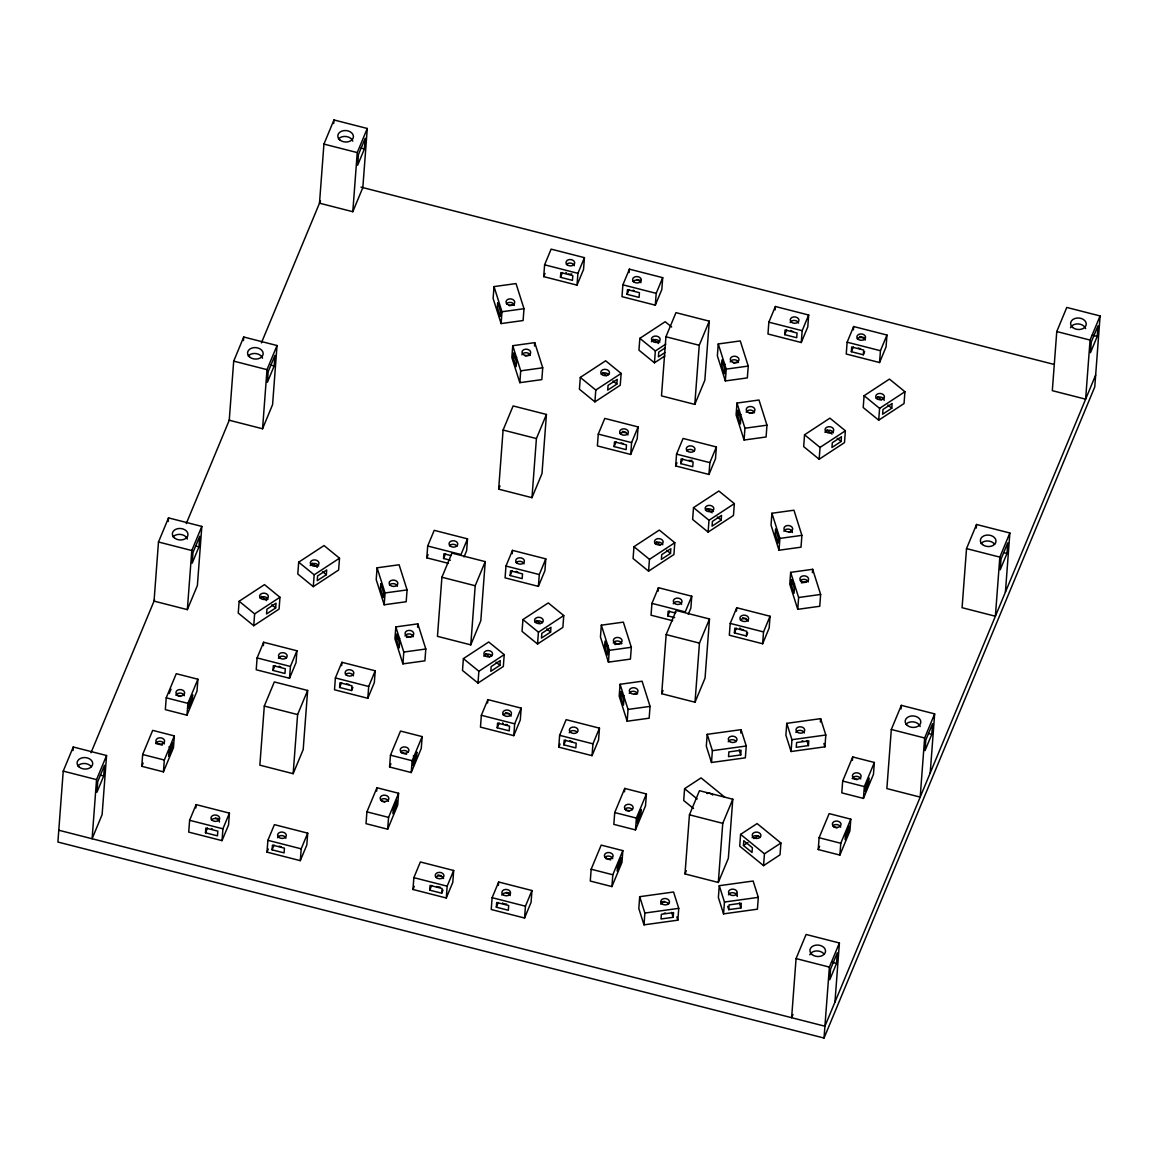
<?xml version="1.0" encoding="UTF-8"?>
<svg xmlns="http://www.w3.org/2000/svg" width="1158" height="1158" viewBox="0 0 1158 1158"><rect width="100%" height="100%" fill="white"/><g stroke="black" fill="none" stroke-linecap="round" stroke-linejoin="round"><path stroke-width="1.5" d="M106.565 755.523L96.548 779.638L92.104 838.739L102.121 814.624L106.565 755.523L73.258 746.997L63.227 771.112L57.9 842.04L824.033 1038.046L1094.773 386.888L1100.1 315.96L1066.793 307.435L1056.762 331.55L1052.318 390.666L1085.625 399.177L1090.069 340.076L1100.1 315.96M72.997 750.572L73.258 746.997M103.699 775.99L104.495 765.351L97.735 781.621L96.925 792.26L103.699 775.99L100.37 775.136M158.487 542.002L154.043 601.118L187.35 609.629L197.381 585.514L201.825 526.412L168.518 517.887L158.487 542.002L191.794 550.528L187.35 609.629M141.783 766.307L142.666 754.495L152.697 730.365L174.337 735.909L173.454 747.735L163.423 771.85L141.783 766.307L143.114 763.093M168.243 521.476L168.518 517.887M166.231 697.811L165.333 709.637L186.988 715.181L197.019 691.065L197.902 679.239L176.262 673.695L166.231 697.811L187.886 703.355L186.988 715.181M163.423 771.85L164.32 760.024L174.337 735.909M172.267 747.677L172.629 742.958L169.01 751.629L168.663 756.362L172.267 747.677L168.938 746.838M198.959 546.88L199.755 536.241L192.981 552.511L192.185 563.164L198.959 546.88L195.615 546.026M189.608 820.284L188.711 832.11L222.032 840.636L228.546 824.959L229.429 813.133L196.122 804.607L189.608 820.284L222.915 828.81L222.032 840.636M195.861 807.995L196.122 804.607M233.699 361.122L229.241 420.238L262.562 428.764L272.579 404.649L277.023 345.533L243.716 337.007L233.699 361.122L267.006 369.648L262.562 428.764M205.473 832.776L205.82 828.057L217.82 831.126L217.458 835.844L205.473 832.776L207.427 828.071M243.455 340.597L243.716 337.007M239.141 601.248L238.244 613.074L253.747 625.711L279.078 609.079L279.975 597.267L264.473 584.631L239.141 601.248L254.63 613.885L253.747 625.711M274.156 366L274.953 355.361L268.193 371.646L267.382 382.285L274.156 366L270.827 365.146M257.105 657.932L256.222 669.758L289.529 678.27L296.043 662.608L296.94 650.782L263.619 642.256L257.105 657.932L290.412 666.458L289.529 678.27M263.373 645.628L263.619 642.256M264.299 706.062L259.855 765.163L293.162 773.689L303.193 749.573L307.637 690.457L274.33 681.932L264.299 706.062L297.606 714.573L293.162 773.689M275.676 607.95L276.024 603.217L266.905 609.209L266.557 613.928L275.676 607.95L271.797 604.794M272.97 670.424L273.331 665.691L285.317 668.759L284.969 673.493L272.97 670.424L274.924 665.72M266.991 852.129L267.889 840.317L274.403 824.641L307.71 833.152L306.827 844.978L300.298 860.655L266.991 852.129L268.294 849.002M323.936 144.084L319.492 203.186L352.799 211.711L362.83 187.596L367.274 128.48L333.967 119.954L323.936 144.084L357.243 152.595L352.799 211.711M272.087 849.827L272.448 845.094L284.434 848.163L284.086 852.896L272.087 849.827L274.041 845.123M298.692 562.18L297.794 574.006L313.282 586.643L338.628 570.011L339.511 558.199L324.023 545.563L298.692 562.18L314.18 574.817L313.282 586.643M333.692 123.544L333.967 119.954M300.298 860.655L301.196 848.828L307.71 833.152M326.353 574.701L326.701 569.968L317.582 575.96L317.234 580.679L326.353 574.701L322.474 571.545M364.394 148.948L365.204 138.309L358.43 154.593L357.634 165.232L364.394 148.948L361.064 148.094M335.386 677.951L334.503 689.777L367.81 698.303L374.324 682.627L375.221 670.8L341.899 662.289L335.386 677.951L368.693 686.477L367.81 698.303M339.598 687.476L339.945 682.742L351.945 685.811L351.583 690.53L339.598 687.476L341.552 682.771M341.653 665.662L341.899 662.289M377.088 567.811L376.205 579.637L384.181 604.78L406.183 601.74L407.08 589.914L399.105 564.771L377.088 567.811L385.064 592.954L384.181 604.78M366.912 811.859L366.029 823.671L387.669 829.215L397.701 805.1L398.584 793.273L376.943 787.744L366.912 811.859L388.567 817.389L387.669 829.215M376.683 791.117L376.943 787.744M395.833 626.898L394.936 638.724L402.912 663.867L424.914 660.827L425.811 649.001L417.835 623.858L395.833 626.898L403.795 652.055L402.912 663.867M396.354 638.825L396.716 634.092L399.582 643.153L399.235 647.872L396.354 638.825L399.742 638.362M389.58 767.001L390.478 755.175L400.509 731.06L422.149 736.604L421.266 748.43L411.235 772.545L389.58 767.001L390.926 763.788M417.589 627.245L417.835 623.858M448.45 563.367L426.795 557.838L427.693 546.011L434.207 530.335L467.514 538.861L466.631 550.687L464.025 556.955M411.235 772.545L412.132 760.719L422.149 736.604M416.562 756.811L416.923 752.092L413.319 760.763L412.957 765.496L416.562 756.811L413.232 755.971M412.957 889.474L413.855 877.648L420.368 861.972L453.675 870.498L452.792 882.324L446.279 898L412.957 889.474L414.26 886.348M441.907 577.234L437.463 636.335L470.77 644.861L480.802 620.746L485.245 561.63L451.938 553.119L441.907 577.234L475.214 585.745L470.77 644.861M450.404 560.255L443.557 558.503L443.905 553.785L450.766 555.536M429.719 890.155L430.067 885.421L442.066 888.49L441.705 893.209L429.719 890.155L431.673 885.45M463.388 658.627L462.491 670.439L477.993 683.075L503.325 666.458L504.222 654.632L488.719 641.995L463.388 658.627L478.876 671.249L477.993 683.075M446.279 898L447.162 886.174L453.675 870.498M494.017 286.605L493.12 298.431L501.096 323.574L523.098 320.534L523.995 308.708L516.019 283.565L494.017 286.605L501.979 311.748L501.096 323.574M481.352 715.297L480.469 727.123L513.776 735.648L520.289 719.972L521.187 708.146L487.865 699.62L481.352 715.297L514.659 723.822L513.776 735.648M498.649 489.154L503.093 430.052L513.124 405.937L546.431 414.448L541.987 473.564L531.971 497.679L498.649 489.154L499.995 485.94M512.748 345.692L511.85 357.518L519.826 382.661L541.843 379.621L542.726 367.795L534.75 342.652L512.748 345.692L520.709 370.835L519.826 382.661M513.284 357.619L513.631 352.886L516.497 361.947L516.15 366.666L513.284 357.619L516.671 357.156M487.619 703.007L487.865 699.62M505.974 566.045L505.076 577.856L538.383 586.382L544.911 570.706L545.794 558.88L512.487 550.368L505.974 566.045L539.281 574.556L538.383 586.382M499.923 665.314L500.27 660.581L491.151 666.574L490.804 671.307L499.923 665.314L496.044 662.159M497.216 727.789L497.578 723.07L509.563 726.138L509.216 730.857L497.216 727.789L499.17 723.084M510.171 575.555L510.533 570.822L522.519 573.89L522.171 578.624L510.171 575.555L512.125 570.851M512.227 553.741L512.487 550.368M492.136 897.682L491.238 909.508L524.56 918.019L531.073 902.343L531.956 890.531L498.649 882.005L492.136 897.682L525.442 906.207L524.56 918.019M534.504 346.039L534.75 342.652M496.333 907.192L496.695 902.458L508.68 905.527L508.333 910.26L496.333 907.192L498.287 902.487M543.71 276.632L544.607 264.806L551.121 249.129L584.428 257.655L583.545 269.467L577.031 285.143L543.71 276.632L545.027 273.491M498.389 885.378L498.649 882.005M531.971 497.679L536.415 438.564L546.431 414.448M522.938 619.559L522.041 631.371L537.529 644.007L562.875 627.39L563.758 615.564L548.27 602.927L522.938 619.559L538.427 632.181L537.529 644.007M560.472 277.298L560.834 272.564L572.819 275.633L572.457 280.366L560.472 277.298L562.426 272.593M550.6 632.065L550.947 627.332L541.828 633.325L541.481 638.058L550.6 632.065L546.721 628.91M577.031 285.143L577.914 273.331L584.428 257.655M580.303 377.421L579.42 389.233L594.908 401.869L620.239 385.252L621.137 373.426L605.648 360.789L580.303 377.421L595.791 390.043L594.908 401.869M558.749 747.142L559.632 735.33L566.146 719.654L599.468 728.165L598.57 739.991L592.056 755.667L558.749 747.142L560.052 744.015M563.845 744.84L564.192 740.107L576.192 743.175L575.83 747.909L563.845 744.84L565.799 740.136M598.266 434.091L597.383 445.917L630.69 454.443L637.204 438.766L638.101 426.94L604.794 418.414L598.266 434.091L631.588 442.617L630.69 454.443M622.888 284.825L621.991 296.651L655.312 305.176L661.826 289.5L662.709 277.674L629.402 269.163L622.888 284.825L656.195 293.35L655.312 305.176M616.838 384.109L617.2 379.375L608.066 385.368L607.718 390.101L616.838 384.109L612.958 380.953M614.131 446.583L614.493 441.864L626.478 444.918L626.131 449.651L614.131 446.583L616.099 441.878M601.335 625.175L600.452 637.001L608.428 662.144L630.43 659.105L631.327 647.279L623.351 622.135L601.335 625.175L609.311 650.318L608.428 662.144M592.056 755.667L592.939 743.841L599.468 728.165M627.086 294.349L627.448 289.616L639.433 292.684L639.086 297.403L627.086 294.349L629.055 289.645M629.156 272.535L629.402 269.163M604.664 645.903L605.026 641.17L607.892 650.217L607.53 654.95L604.664 645.903L608.051 645.426M591.159 869.224L590.276 881.05L611.916 886.579L621.947 862.464L622.83 850.638L601.19 845.108L591.159 869.224L612.814 874.768L611.916 886.579M671.64 326.99L665.184 321.721L639.853 338.339L638.955 350.165L654.458 362.801L664.88 355.955M620.08 684.277L619.183 696.088L627.158 721.231L649.16 718.192L650.058 706.38L642.082 681.222L620.08 684.277L628.041 709.42L627.158 721.231M620.601 696.19L620.963 691.456L623.829 700.518L623.482 705.251L620.601 696.19L623.988 695.726M633.962 546.706L633.079 558.518L648.567 571.155L673.913 554.537L674.796 542.711L659.307 530.074L633.962 546.706L649.464 559.343L648.567 571.155M614.724 812.554L613.827 824.366L635.481 829.91L645.513 805.794L646.396 793.968L624.755 788.424L614.724 812.554L636.379 818.084L635.481 829.91M654.458 362.801L655.341 350.975L665.778 344.129M624.495 791.811L624.755 788.424M665.937 336.761L661.493 395.877L694.8 404.403L704.831 380.287L709.275 321.171L675.968 312.646L665.937 336.761L699.244 345.287L694.8 404.403M688.272 614.319L690.877 608.051L691.76 596.225L658.453 587.699L651.94 603.376L651.042 615.202L672.697 620.746M658.193 591.087L658.453 587.699M639.694 896.683L638.811 908.509L643.993 924.851L677.85 920.176L678.747 908.35L673.565 892.007L639.694 896.683L644.876 913.04L643.993 924.851M675.664 465.936L676.547 454.124L683.061 438.448L716.382 446.959L715.485 458.785L708.971 474.462L675.664 465.936L676.967 462.809M670.496 553.394L670.858 548.675L661.739 554.653L661.377 559.386L670.496 553.394L666.632 550.238M661.71 693.714L666.154 634.598L676.185 610.483L709.492 618.994L705.048 678.11L695.017 702.226L661.71 693.714L663.042 690.486M674.651 617.619L667.804 615.868L668.152 611.149L675.013 612.9M680.759 463.634L681.107 458.901L693.106 461.97L692.745 466.703L680.759 463.634L682.713 458.93M693.512 507.638L692.629 519.45L708.117 532.087L733.463 515.469L734.346 503.643L718.857 491.006L693.512 507.638L709 520.26L708.117 532.087M673.203 917.31L673.565 912.576L661.377 914.27L661.015 918.989L673.203 917.31L671.654 912.403M724.908 797.326L701.068 777.886L684.595 788.685L683.712 800.511L693.526 808.516M718.264 343.969L717.367 355.796L725.342 380.939L747.344 377.899L748.242 366.073L740.266 340.93L718.264 343.969L726.225 369.113L725.342 380.939M708.971 474.462L709.854 462.635L716.382 446.959M695.017 702.226L699.461 643.124L709.492 618.994M721.579 364.698L721.941 359.964L724.807 369.011L724.445 373.744L721.579 364.698L724.966 364.22M685 873.928L689.444 814.812L699.461 790.697L732.782 799.223L728.339 858.324L718.307 882.454L685 873.928L686.332 870.715M721.173 520.145L721.535 515.411L712.416 521.404L712.054 526.137L721.173 520.145L717.309 516.989M707.205 734.331L706.308 746.157L711.49 762.5L745.347 757.824L746.244 745.998L741.062 729.656L707.205 734.331L712.387 750.673L711.49 762.5M736.995 403.056L736.097 414.882L744.073 440.026L766.089 436.986L766.972 425.174L758.997 400.017L736.995 403.056L744.956 428.214L744.073 440.026M737.53 414.984L737.878 410.25L740.744 419.312L740.396 424.031L737.53 414.984L740.917 414.521M730.22 623.409L729.323 635.221L762.63 643.747L769.158 628.07L770.041 616.244L736.734 607.733L730.22 623.409L763.527 631.921L762.63 643.747M734.418 632.919L734.78 628.186L746.765 631.255L746.418 635.988L734.418 632.919L736.372 628.215M736.474 611.106L736.734 607.733M718.307 882.454L722.751 823.338L732.782 799.223M719.277 885.696L718.38 897.522L723.562 913.865L757.419 909.189L758.316 897.363L753.134 881.021L719.277 885.696L724.459 902.039L723.562 913.865M768.854 322.17L767.971 333.996L801.278 342.522L807.792 326.846L808.675 315.019L775.368 306.494L768.854 322.17L802.161 330.696L801.278 342.522M740.802 733.028L741.062 729.656M728.744 909.638L729.091 904.905L741.279 903.226L740.932 907.959L728.744 909.638L727.702 906.367M740.715 754.958L741.062 750.225L728.874 751.904L728.527 756.637L740.715 754.958L739.151 750.051M775.122 309.881L775.368 306.494M740.613 834.368L739.716 846.194L763.556 865.634L780.029 854.821L780.912 843.01L757.086 823.57L740.613 834.368L764.439 853.808L763.556 865.634M743.45 845.47L743.798 840.737L752.382 847.728L752.02 852.462L743.45 845.47L747.938 842.517M784.719 334.662L785.081 329.943L797.066 333.012L796.704 337.731L784.719 334.662L786.673 329.958M771.923 513.255L771.04 525.081L779.001 550.224L801.018 547.184L801.901 535.358L793.939 510.215L771.923 513.255L779.899 538.398L779.001 550.224M790.653 572.356L789.77 584.168L797.746 609.325L819.748 606.271L820.631 594.459L812.67 569.302L790.653 572.356L798.629 597.499L797.746 609.325M791.189 584.269L791.551 579.536L794.417 588.597L794.055 593.33L791.189 584.269L794.576 583.806M804.549 434.786L803.666 446.597L819.155 459.234L844.486 442.617L845.383 430.79L829.895 418.154L804.549 434.786L820.038 447.422L819.155 459.234M786.774 723.345L785.891 735.156L791.073 751.513L824.93 746.823L825.813 735.012L820.631 718.655L786.774 723.345L791.956 739.687L791.073 751.513M812.409 572.689L812.67 569.302M808.429 745.593L808.791 740.874L796.603 742.553L796.241 747.286L808.429 745.593L806.88 740.7M834.947 1002.104L839.405 942.988L806.084 934.463L796.067 958.578L791.623 1017.694L792.955 1014.48M847.135 342.203L846.237 354.015L879.559 362.541L886.073 346.864L886.956 335.038L853.649 326.527L847.135 342.203L880.442 350.715L879.559 362.541M841.084 441.473L841.446 436.754L832.312 442.732L831.965 447.466L841.084 441.473L837.205 438.317M820.385 722.042L820.631 718.655M851.347 351.714L851.695 346.98L863.694 350.049L863.332 354.782L851.347 351.714L853.301 347.009M853.403 329.9L853.649 326.527M818.228 849.552L819.111 837.726L829.142 813.611L850.797 819.155L849.9 830.966L839.883 855.082L818.228 849.552L819.56 846.339M864.1 395.718L863.202 407.529L878.705 420.166L904.036 403.549L904.934 391.722L889.431 379.086L864.1 395.718L879.588 408.354L878.705 420.166M842.677 781.057L841.794 792.868L863.434 798.412L873.465 774.297L874.362 762.471L852.708 756.941L842.677 781.057L864.331 786.586L863.434 798.412M824.033 1038.046L829.374 967.104L839.405 942.988M839.883 855.082L840.766 843.27L850.797 819.155M836.525 963.456L837.321 952.817L830.561 969.101L829.75 979.74L836.525 963.456L831.531 962.182M852.447 760.314L852.708 756.941M891.761 408.224L892.123 403.505L882.989 409.483L882.642 414.217L891.761 408.224L887.896 405.068M891.313 729.482L886.869 788.584L920.19 797.109L924.634 737.993L934.651 713.878L901.344 705.352L891.313 729.482L924.634 737.993M901.069 708.942L901.344 705.352M931.785 734.346L932.581 723.707L925.807 739.991L925.01 750.63L931.785 734.346L928.455 733.492M930.207 772.994L934.651 713.878M966.525 548.602L962.081 607.704L995.388 616.23L999.832 557.128L1009.863 532.998L976.541 524.487L966.525 548.602L999.832 557.128M976.281 528.062L976.541 524.487M1006.982 553.481L1007.778 542.841L1001.019 559.111L1000.208 569.75L1006.982 553.481L1003.653 552.627M1005.419 592.114L1009.863 532.998M1097.219 336.428L1098.03 325.789L1091.256 342.059L1090.46 352.698L1097.219 336.428L1092.226 335.14M90.99 752.772L154.579 599.815M186.264 523.633L229.559 419.5M261.404 342.898L320.491 200.783M191.794 550.528L201.825 526.412M267.006 369.648L277.023 345.533M357.243 152.595L367.274 128.48M169.227 693.526L171.022 689.184M187.886 703.355L197.902 679.239M222.915 828.81L229.429 813.133M290.412 666.458L296.94 650.782M297.606 714.573L307.637 690.457M351.583 690.53L352.886 687.403M368.693 686.477L375.221 670.8M426.795 557.838L428.098 554.696M443.557 558.503L445.512 553.799M467.514 538.861L461 554.537L427.693 546.011M475.214 585.745L485.245 561.63M388.567 817.389L398.584 793.273M539.281 574.556L545.794 558.88M656.195 293.35L662.709 277.674M441.705 893.209L443.007 890.082M514.659 723.822L521.187 708.146M631.588 442.617L638.101 426.94M699.244 345.287L709.275 321.171M525.442 906.207L531.956 890.531M667.804 615.868L669.758 611.163M691.76 596.225L685.246 611.902L651.94 603.376M802.161 330.696L808.675 315.019M612.814 874.768L622.83 850.638M636.379 818.084L646.396 793.968M746.418 635.988L747.721 632.847M863.332 354.782L864.635 351.641M763.527 631.921L770.041 616.244M880.442 350.715L886.956 335.038M864.331 786.586L874.362 762.471M1095.656 375.062L824.93 1026.22L58.783 830.228M254.63 613.885L279.975 597.267M314.18 574.817L339.511 558.199M595.791 390.043L621.137 373.426M665.271 347.834L658.743 352.119L658.395 356.852L664.909 352.568M478.876 671.249L504.222 654.632M538.427 632.181L563.758 615.564M649.464 559.343L674.796 542.711M709 520.26L734.346 503.643M820.038 447.422L845.383 430.79M879.588 408.354L904.934 391.722M753.93 838.595L758.418 835.642M764.439 853.808L780.912 843.01M509.187 305.683L514.268 304.988M501.979 311.748L523.995 308.708M525.124 355.984L530.205 355.274M520.709 370.835L542.726 367.795M733.434 363.047L738.514 362.353M726.225 369.113L748.242 366.073M749.371 413.348L754.451 412.639A4.357 3.185 4.3 0 0 750.456 410.077A4.357 3.185 4.3 0 0 746.157 412.19M744.956 428.214L766.972 425.174M788.786 532.101L792.173 531.638M385.064 592.954L407.08 589.914M779.899 538.398L801.901 535.358M406.516 637.421L413.29 636.48M801.35 582.865L806.431 582.17M403.795 652.055L425.811 649.001M798.629 597.499L820.631 594.459M614.826 644.499L621.6 643.558M609.311 650.318L631.327 647.279M634.15 694.322L637.537 693.859A4.357 3.185 4.3 0 0 633.542 691.283A4.357 3.185 4.3 0 0 629.243 693.396M628.041 709.42L650.058 706.38M712.387 750.673L746.244 745.998M791.956 739.687L825.813 735.012M661.059 901.923L664.547 901.445M644.876 913.04L678.747 908.35M724.459 902.039L758.316 897.363M1056.762 331.55L1090.069 340.076M361.007 187.133L1053.679 364.321M637.03 279.541L640.461 280.424M859.569 336.471L864.708 337.789M544.607 264.806L577.914 273.331M622.367 431.355L625.798 432.224M676.547 454.124L709.854 462.635M503.093 430.052L536.415 438.564M742.654 617.677L746.085 618.56M666.154 634.598L699.461 643.124M852.114 778.422L857.108 779.71M505.453 712.561L508.883 713.429M559.632 735.33L592.939 743.841M833.731 827.087L837.06 827.941M819.111 837.726L840.766 843.27M689.444 814.812L722.751 823.338M177.333 695.611L180.662 696.465M401.58 752.975L406.574 754.263M625.827 810.354L629.156 811.193M390.478 755.175L412.132 760.719M155.606 743.422L162.279 745.13M381.518 801.22L384.861 802.074M605.779 858.585L610.773 859.858M142.666 754.495L164.32 760.024M63.227 771.112L96.548 779.638M796.067 958.578L829.374 967.104M215.417 817.982L218.848 818.865M437.956 874.912L441.372 875.781M506.278 892.398L509.708 893.267M267.889 840.317L301.196 848.828M413.855 877.648L447.162 886.174M877.561 396.644L881.441 399.799M826.884 429.893L832.052 434.105M653.315 339.28L658.482 343.492M639.853 338.339L655.341 350.975M602.638 372.529L606.517 375.684M706.973 508.565L712.141 512.777M656.296 541.814L660.176 544.969M536.4 620.485L540.265 623.641M684.595 788.685L697.217 798.977M485.723 653.734L489.588 656.89M312.153 563.121L317.321 567.333M261.476 596.37L266.644 600.582M823.888 743.566L824.93 746.823M736.271 893.238L737.299 896.509M739.383 903.052L740.932 907.959M676.822 916.904L677.85 920.176M77.803 765.974A7.831 5.747 4.3 0 1 91.352 766.741M809.789 954.785A7.831 5.747 4.3 0 1 816.506 950.95A7.831 5.747 4.3 0 1 824.178 954.221M728.223 741.829A4.357 3.185 4.3 0 1 731.943 739.701A4.357 3.185 4.3 0 1 736.213 741.511M832.747 825.958A4.357 3.185 4.3 0 1 837.147 824.641A4.357 3.185 4.3 0 1 840.679 827.174M571.835 741.54A4.357 3.185 4.3 0 1 569.924 740.613M569.287 732.739A4.357 3.185 4.3 0 1 573.022 730.611A4.357 3.185 4.3 0 1 577.277 732.421M483.812 656.195A4.357 3.185 4.3 0 1 487.532 654.067A4.357 3.185 4.3 0 1 491.803 655.891M706.872 793.52A4.357 3.185 4.3 0 1 712.749 795.025M981.087 543.464A7.831 5.747 4.3 0 1 994.635 544.231M348.717 684.349A4.357 3.185 4.3 0 1 346.56 683.799M345.504 674.622A4.357 3.185 4.3 0 1 349.904 673.305A4.357 3.185 4.3 0 1 353.436 675.852M792.723 331.376A4.357 3.185 4.3 0 1 790.813 330.435M790.161 322.575A4.357 3.185 4.3 0 1 794.46 320.448A4.357 3.185 4.3 0 1 798.557 323.053M654.849 543.536A4.357 3.185 4.3 0 1 659.249 542.219A4.357 3.185 4.3 0 1 662.781 544.752M604.794 857.456A4.357 3.185 4.3 0 1 609.18 856.138A4.357 3.185 4.3 0 1 612.712 858.671M280.974 667.138A4.357 3.185 4.3 0 1 279.064 666.197M278.427 658.323A4.357 3.185 4.3 0 1 282.147 656.195A4.357 3.185 4.3 0 1 286.417 658.019M212.435 829.114A4.357 3.185 4.3 0 1 211.552 828.549M211.378 819.936A4.357 3.185 4.3 0 1 216.329 818.735A4.357 3.185 4.3 0 1 219.427 821.992M260.029 598.093A4.357 3.185 4.3 0 1 264.415 596.775A4.357 3.185 4.3 0 1 267.961 599.308M449.463 545.664A4.357 3.185 4.3 0 1 456.99 546.098M852.795 777.727A4.357 3.185 4.3 0 1 857.195 776.396A4.357 3.185 4.3 0 1 860.727 778.943M248.261 355.984A7.831 5.747 4.3 0 1 256.179 353.61A7.831 5.747 4.3 0 1 262.533 358.184M506.596 904.036A4.357 3.185 4.3 0 1 504.338 903.906M503.31 903.53A4.357 3.185 4.3 0 1 502.427 902.965M501.79 895.091A4.357 3.185 4.3 0 1 506.075 892.977A4.357 3.185 4.3 0 1 510.186 895.568M692.064 460.204A4.357 3.185 4.3 0 1 688.764 460.334M686.665 450.78A4.357 3.185 4.3 0 1 694.192 451.215M380.548 800.077A4.357 3.185 4.3 0 1 384.934 798.759A4.357 3.185 4.3 0 1 388.466 801.307M743.537 629.793A4.357 3.185 4.3 0 1 741.395 629.243M740.512 628.693A4.357 3.185 4.3 0 1 739.846 627.983M740.338 620.08A4.357 3.185 4.3 0 1 744.739 618.748A4.357 3.185 4.3 0 1 748.271 621.296M860.466 348.587A4.357 3.185 4.3 0 1 858.31 348.037M857.253 338.874A4.357 3.185 4.3 0 1 861.653 337.543A4.357 3.185 4.3 0 1 865.185 340.09M1070.499 327.743A7.831 5.747 4.3 0 1 1078.228 323.922A7.831 5.747 4.3 0 1 1085.611 328.611M783.879 531.189A4.357 3.185 4.3 0 1 788.743 529.134A4.357 3.185 4.3 0 1 792.39 532.506M521.911 354.826A4.357 3.185 4.3 0 1 526.21 352.712A4.357 3.185 4.3 0 1 530.306 355.303M310.243 565.582A4.357 3.185 4.3 0 1 314.527 563.454A4.357 3.185 4.3 0 1 318.638 566.059M506.437 303.787A4.357 3.185 4.3 0 1 510.823 302.47A4.357 3.185 4.3 0 1 514.369 305.017M728.44 894.83A4.357 3.185 4.3 0 1 732.739 892.702A4.357 3.185 4.3 0 1 736.835 895.308M439.968 886.985A4.357 3.185 4.3 0 1 436.682 886.478M435.625 877.301A4.357 3.185 4.3 0 1 440.026 875.984A4.357 3.185 4.3 0 1 443.557 878.531M665.517 913.126A4.357 3.185 4.3 0 1 664.388 913.17M660.711 904.181A4.357 3.185 4.3 0 1 664.446 902.053A4.357 3.185 4.3 0 1 668.702 903.877M155.823 743.465A4.357 3.185 4.3 0 1 160.122 741.337A4.357 3.185 4.3 0 1 164.219 743.943M534.953 622.208A4.357 3.185 4.3 0 1 542.48 622.642M173.063 536.863A7.831 5.747 4.3 0 1 180.966 534.489A7.831 5.747 4.3 0 1 187.335 539.063M400.596 751.846A4.357 3.185 4.3 0 1 408.123 752.28M404.996 636.031A4.357 3.185 4.3 0 1 409.295 633.918A4.357 3.185 4.3 0 1 413.392 636.524M705.526 510.287A4.357 3.185 4.3 0 1 709.926 508.97A4.357 3.185 4.3 0 1 713.458 511.503M634.063 290.672A4.357 3.185 4.3 0 1 633.18 290.122M633.006 281.495A4.357 3.185 4.3 0 1 637.407 280.178A4.357 3.185 4.3 0 1 640.939 282.726M802.726 740.7A4.357 3.185 4.3 0 1 801.799 741.149M795.937 732.478A4.357 3.185 4.3 0 1 800.236 730.351A4.357 3.185 4.3 0 1 804.332 732.956M651.404 341.74A4.357 3.185 4.3 0 1 655.703 339.612A4.357 3.185 4.3 0 1 659.799 342.218M876.114 398.366A4.357 3.185 4.3 0 1 881.064 397.165A4.357 3.185 4.3 0 1 884.162 400.422M675.809 612.582A4.357 3.185 4.3 0 1 674.767 612.206M673.247 603.781A4.357 3.185 4.3 0 1 677.546 601.653A4.357 3.185 4.3 0 1 681.642 604.259M613.291 643.11A4.357 3.185 4.3 0 1 617.59 640.982A4.357 3.185 4.3 0 1 621.687 643.587M507.465 724.633A4.357 3.185 4.3 0 1 505.221 724.503M503.31 723.562A4.357 3.185 4.3 0 1 502.644 722.867M503.137 714.949A4.357 3.185 4.3 0 1 507.522 713.632A4.357 3.185 4.3 0 1 511.069 716.18M824.974 432.354A4.357 3.185 4.3 0 1 829.273 430.24A4.357 3.185 4.3 0 1 833.369 432.831M601.19 374.251A4.357 3.185 4.3 0 1 608.717 374.671M624.842 809.21A4.357 3.185 4.3 0 1 632.369 809.645M752.164 837.77A4.357 3.185 4.3 0 1 755.885 835.642A4.357 3.185 4.3 0 1 760.155 837.451M905.889 724.329A7.831 5.747 4.3 0 1 913.807 721.955A7.831 5.747 4.3 0 1 920.161 726.544M518.176 572.255A4.357 3.185 4.3 0 1 516.265 571.328M516.092 562.701A4.357 3.185 4.3 0 1 520.492 561.384A4.357 3.185 4.3 0 1 524.024 563.932M175.886 695.22A4.357 3.185 4.3 0 1 180.185 693.106A4.357 3.185 4.3 0 1 184.281 695.712M571.791 273.881A4.357 3.185 4.3 0 1 568.477 274.012M566.566 273.071A4.357 3.185 4.3 0 1 565.9 272.376M566.378 264.458A4.357 3.185 4.3 0 1 570.778 263.141A4.357 3.185 4.3 0 1 574.31 265.689M623.265 443.471A4.357 3.185 4.3 0 1 621.108 442.921M620.051 433.743A4.357 3.185 4.3 0 1 624.452 432.426A4.357 3.185 4.3 0 1 627.983 434.974M281.22 846.701A4.357 3.185 4.3 0 1 279.064 846.151M277.544 837.726A4.357 3.185 4.3 0 1 281.828 835.598A4.357 3.185 4.3 0 1 285.939 838.204M800.294 580.737A4.357 3.185 4.3 0 1 804.68 579.42A4.357 3.185 4.3 0 1 808.212 581.967M338.498 138.931A7.831 5.747 4.3 0 1 346.416 136.557A7.831 5.747 4.3 0 1 352.785 141.146M730.22 361.904A4.357 3.185 4.3 0 1 733.94 359.776A4.357 3.185 4.3 0 1 738.211 361.586M389.522 584.993A4.357 3.185 4.3 0 1 393.908 583.675A4.357 3.185 4.3 0 1 397.44 586.223M189.072 703.398L188.711 708.131L192.315 699.446L192.677 694.728L189.072 703.398M380.779 583.806L380.417 588.525L383.284 597.586L383.645 592.853L380.779 583.806M393.257 809.008L392.909 813.727L396.514 805.056L396.876 800.323L393.257 809.008M497.694 302.6L497.332 307.319L500.198 316.38L500.56 311.647L497.694 302.6M617.504 866.372L617.156 871.105L620.76 862.42L621.122 857.687L617.504 866.372M637.566 818.141L637.204 822.86L640.808 814.19L641.17 809.456L637.566 818.141M775.599 529.249L775.252 533.983L778.118 543.03L778.465 538.296L775.599 529.249M845.456 834.875L845.108 839.608L848.713 830.923L849.075 826.19L845.456 834.875M865.518 786.644L865.156 791.363L868.775 782.692L869.122 777.959L865.518 786.644M79.207 767.059A7.831 5.747 4.3 0 0 92.394 765.235A7.831 5.747 4.3 0 0 83.115 757.65A7.831 5.747 4.3 0 0 79.207 767.059M812.033 954.525A7.831 5.747 4.3 0 0 825.22 952.701A7.831 5.747 4.3 0 0 815.941 945.131A7.831 5.747 4.3 0 0 812.033 954.525M729.482 741.424A4.357 3.185 4.3 0 0 736.806 740.411A4.357 3.185 4.3 0 0 731.653 736.199A4.357 3.185 4.3 0 0 729.482 741.424M833.543 826.291A4.357 3.185 4.3 0 0 840.867 825.278A4.357 3.185 4.3 0 0 835.714 821.08A4.357 3.185 4.3 0 0 833.543 826.291M570.547 732.334A4.357 3.185 4.3 0 0 577.885 731.32A4.357 3.185 4.3 0 0 572.718 727.108A4.357 3.185 4.3 0 0 570.547 732.334M485.072 655.79A4.357 3.185 4.3 0 0 492.396 654.777A4.357 3.185 4.3 0 0 487.243 650.579A4.357 3.185 4.3 0 0 485.072 655.79M982.491 544.549A7.831 5.747 4.3 0 0 995.677 542.726A7.831 5.747 4.3 0 0 986.399 535.141A7.831 5.747 4.3 0 0 982.491 544.549M346.3 674.969A4.357 3.185 4.3 0 0 353.639 673.956A4.357 3.185 4.3 0 0 348.471 669.744A4.357 3.185 4.3 0 0 346.3 674.969M791.435 322.17A4.357 3.185 4.3 0 0 798.759 321.157A4.357 3.185 4.3 0 0 793.606 316.945A4.357 3.185 4.3 0 0 791.435 322.17M655.645 543.869A4.357 3.185 4.3 0 0 662.984 542.856A4.357 3.185 4.3 0 0 657.816 538.658A4.357 3.185 4.3 0 0 655.645 543.869M605.591 857.788A4.357 3.185 4.3 0 0 612.915 856.775A4.357 3.185 4.3 0 0 607.762 852.563A4.357 3.185 4.3 0 0 605.591 857.788M279.686 657.918A4.357 3.185 4.3 0 0 287.01 656.919A4.357 3.185 4.3 0 0 281.857 652.707A4.357 3.185 4.3 0 0 279.686 657.918M212.175 820.284A4.357 3.185 4.3 0 0 219.513 819.271A4.357 3.185 4.3 0 0 214.346 815.058A4.357 3.185 4.3 0 0 212.175 820.284M260.825 598.425A4.357 3.185 4.3 0 0 268.149 597.412A4.357 3.185 4.3 0 0 262.996 593.2A4.357 3.185 4.3 0 0 260.825 598.425M450.259 546.011A4.357 3.185 4.3 0 0 457.598 544.998A4.357 3.185 4.3 0 0 452.431 540.786A4.357 3.185 4.3 0 0 450.259 546.011M853.591 778.06A4.357 3.185 4.3 0 0 860.93 777.047A4.357 3.185 4.3 0 0 855.762 772.835A4.357 3.185 4.3 0 0 853.591 778.06M249.665 357.069A7.831 5.747 4.3 0 0 262.852 355.245A7.831 5.747 4.3 0 0 253.573 347.675A7.831 5.747 4.3 0 0 249.665 357.069M503.05 894.685A4.357 3.185 4.3 0 0 510.374 893.672A4.357 3.185 4.3 0 0 505.221 889.474A4.357 3.185 4.3 0 0 503.05 894.685M687.461 451.128A4.357 3.185 4.3 0 0 694.8 450.115A4.357 3.185 4.3 0 0 689.632 445.902A4.357 3.185 4.3 0 0 687.461 451.128M381.344 800.424A4.357 3.185 4.3 0 0 388.668 799.411A4.357 3.185 4.3 0 0 383.515 795.199A4.357 3.185 4.3 0 0 381.344 800.424M741.134 620.413A4.357 3.185 4.3 0 0 748.459 619.4A4.357 3.185 4.3 0 0 743.306 615.188A4.357 3.185 4.3 0 0 741.134 620.413M858.049 339.207A4.357 3.185 4.3 0 0 865.373 338.194A4.357 3.185 4.3 0 0 860.22 333.982A4.357 3.185 4.3 0 0 858.049 339.207M1072.728 327.497A7.831 5.747 4.3 0 0 1085.929 325.673A7.831 5.747 4.3 0 0 1076.636 318.088A7.831 5.747 4.3 0 0 1072.728 327.497M785.138 530.784A4.357 3.185 4.3 0 0 792.477 529.771A4.357 3.185 4.3 0 0 787.31 525.558A4.357 3.185 4.3 0 0 785.138 530.784M523.17 354.42A4.357 3.185 4.3 0 0 530.509 353.407A4.357 3.185 4.3 0 0 525.341 349.209A4.357 3.185 4.3 0 0 523.17 354.42M311.502 565.176A4.357 3.185 4.3 0 0 318.826 564.163A4.357 3.185 4.3 0 0 313.673 559.951A4.357 3.185 4.3 0 0 311.502 565.176M507.233 304.134A4.357 3.185 4.3 0 0 514.557 303.121A4.357 3.185 4.3 0 0 509.404 298.909A4.357 3.185 4.3 0 0 507.233 304.134M729.699 894.425A4.357 3.185 4.3 0 0 737.038 893.411A4.357 3.185 4.3 0 0 731.87 889.199A4.357 3.185 4.3 0 0 729.699 894.425M436.421 877.648A4.357 3.185 4.3 0 0 443.76 876.635A4.357 3.185 4.3 0 0 438.593 872.423A4.357 3.185 4.3 0 0 436.421 877.648M661.971 903.776A4.357 3.185 4.3 0 0 669.31 902.762A4.357 3.185 4.3 0 0 664.142 898.565A4.357 3.185 4.3 0 0 661.971 903.776M157.097 743.06A4.357 3.185 4.3 0 0 164.422 742.046A4.357 3.185 4.3 0 0 159.268 737.834A4.357 3.185 4.3 0 0 157.097 743.06M535.749 622.541A4.357 3.185 4.3 0 0 543.073 621.528A4.357 3.185 4.3 0 0 537.92 617.33A4.357 3.185 4.3 0 0 535.749 622.541M174.453 537.949A7.831 5.747 4.3 0 0 187.654 536.125A7.831 5.747 4.3 0 0 178.361 528.555A7.831 5.747 4.3 0 0 174.453 537.949M401.392 752.193A4.357 3.185 4.3 0 0 408.731 751.18A4.357 3.185 4.3 0 0 403.563 746.968A4.357 3.185 4.3 0 0 401.392 752.193M406.255 635.626A4.357 3.185 4.3 0 0 413.58 634.613A4.357 3.185 4.3 0 0 408.427 630.415A4.357 3.185 4.3 0 0 406.255 635.626M630.502 693.005A4.357 3.185 4.3 0 0 637.841 691.992A4.357 3.185 4.3 0 0 632.673 687.78A4.357 3.185 4.3 0 0 630.502 693.005M706.322 510.62A4.357 3.185 4.3 0 0 713.661 509.607A4.357 3.185 4.3 0 0 708.493 505.409A4.357 3.185 4.3 0 0 706.322 510.62M633.802 281.843A4.357 3.185 4.3 0 0 641.127 280.829A4.357 3.185 4.3 0 0 635.974 276.617A4.357 3.185 4.3 0 0 633.802 281.843M797.196 732.073A4.357 3.185 4.3 0 0 804.535 731.06A4.357 3.185 4.3 0 0 799.367 726.848A4.357 3.185 4.3 0 0 797.196 732.073M747.417 411.799A4.357 3.185 4.3 0 0 754.755 410.786A4.357 3.185 4.3 0 0 749.588 406.574A4.357 3.185 4.3 0 0 747.417 411.799M652.663 341.335A4.357 3.185 4.3 0 0 659.988 340.322A4.357 3.185 4.3 0 0 654.835 336.109A4.357 3.185 4.3 0 0 652.663 341.335M876.91 398.699A4.357 3.185 4.3 0 0 884.234 397.686A4.357 3.185 4.3 0 0 879.081 393.488A4.357 3.185 4.3 0 0 876.91 398.699M674.506 603.376A4.357 3.185 4.3 0 0 681.845 602.363A4.357 3.185 4.3 0 0 676.677 598.15A4.357 3.185 4.3 0 0 674.506 603.376M614.565 642.704A4.357 3.185 4.3 0 0 621.889 641.691A4.357 3.185 4.3 0 0 616.736 637.479A4.357 3.185 4.3 0 0 614.565 642.704M503.933 715.297A4.357 3.185 4.3 0 0 511.257 714.283A4.357 3.185 4.3 0 0 506.104 710.071A4.357 3.185 4.3 0 0 503.933 715.297M826.233 431.948A4.357 3.185 4.3 0 0 833.557 430.935A4.357 3.185 4.3 0 0 828.404 426.737A4.357 3.185 4.3 0 0 826.233 431.948M601.986 374.584A4.357 3.185 4.3 0 0 609.311 373.571A4.357 3.185 4.3 0 0 604.158 369.373A4.357 3.185 4.3 0 0 601.986 374.584M625.638 809.558A4.357 3.185 4.3 0 0 632.977 808.545A4.357 3.185 4.3 0 0 627.81 804.332A4.357 3.185 4.3 0 0 625.638 809.558M753.424 837.364A4.357 3.185 4.3 0 0 760.748 836.351A4.357 3.185 4.3 0 0 755.595 832.139A4.357 3.185 4.3 0 0 753.424 837.364M907.279 725.415A7.831 5.747 4.3 0 0 920.48 723.591A7.831 5.747 4.3 0 0 911.187 716.02A7.831 5.747 4.3 0 0 907.279 725.415M516.888 563.049A4.357 3.185 4.3 0 0 524.212 562.035A4.357 3.185 4.3 0 0 519.059 557.823A4.357 3.185 4.3 0 0 516.888 563.049M177.145 694.829A4.357 3.185 4.3 0 0 184.469 693.816A4.357 3.185 4.3 0 0 179.316 689.603A4.357 3.185 4.3 0 0 177.145 694.829M567.188 264.791A4.357 3.185 4.3 0 0 574.513 263.792A4.357 3.185 4.3 0 0 569.36 259.58A4.357 3.185 4.3 0 0 567.188 264.791M620.847 434.091A4.357 3.185 4.3 0 0 628.172 433.078A4.357 3.185 4.3 0 0 623.018 428.865A4.357 3.185 4.3 0 0 620.847 434.091M278.803 837.321A4.357 3.185 4.3 0 0 286.127 836.308A4.357 3.185 4.3 0 0 280.974 832.095A4.357 3.185 4.3 0 0 278.803 837.321M801.09 581.084A4.357 3.185 4.3 0 0 808.414 580.071A4.357 3.185 4.3 0 0 803.261 575.859A4.357 3.185 4.3 0 0 801.09 581.084M339.902 140.017A7.831 5.747 4.3 0 0 353.103 138.193A7.831 5.747 4.3 0 0 343.81 130.622A7.831 5.747 4.3 0 0 339.902 140.017M731.48 361.499A4.357 3.185 4.3 0 0 738.804 360.485A4.357 3.185 4.3 0 0 733.651 356.273A4.357 3.185 4.3 0 0 731.48 361.499M390.318 585.34A4.357 3.185 4.3 0 0 397.643 584.327A4.357 3.185 4.3 0 0 392.49 580.115A4.357 3.185 4.3 0 0 390.318 585.34"/></g></svg>
